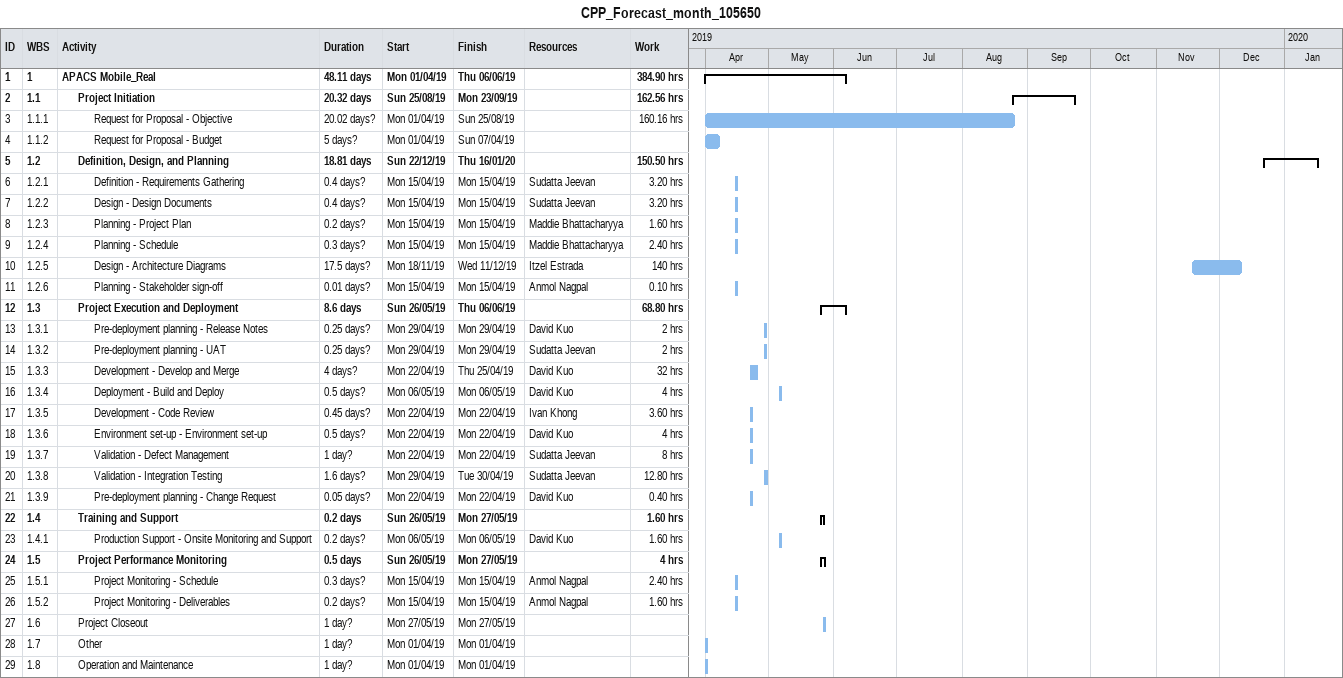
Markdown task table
CPP_Forecast_month_105650

| ID | WBS | Task | Duration | Start | Finish | Resources | Work (h) |
|---|---|---|---|---|---|---|---|
| 1 | 1 | **APACS Mobile_Real** | 48.11d | 2019-04-01 | 2019-06-06 |  | 384.90 |
| 2 | 1.1 | **Project Initiation** | 20.32d | 2019-08-25 | 2019-09-23 |  | 162.56 |
| 3 | 1.1.1 | Request for Proposal - Objective | 20.02d? | 2019-04-01 | 2019-08-25 |  | 160.16 |
| 4 | 1.1.2 | Request for Proposal - Budget | 5d? | 2019-04-01 | 2019-04-07 |  |  |
| 5 | 1.2 | **Definition, Design, and Planning** | 18.81d | 2019-12-22 | 2020-01-16 |  | 150.50 |
| 6 | 1.2.1 | Definition - Requirements Gathering | 0.4d? | 2019-04-15 | 2019-04-15 | Sudatta Jeevan | 3.20 |
| 7 | 1.2.2 | Design - Design Documents | 0.4d? | 2019-04-15 | 2019-04-15 | Sudatta Jeevan | 3.20 |
| 8 | 1.2.3 | Planning - Project Plan | 0.2d? | 2019-04-15 | 2019-04-15 | Maddie Bhattacharyya | 1.60 |
| 9 | 1.2.4 | Planning - Schedule | 0.3d? | 2019-04-15 | 2019-04-15 | Maddie Bhattacharyya | 2.40 |
| 10 | 1.2.5 | Design - Architecture Diagrams | 17.5d? | 2019-11-18 | 2019-12-11 | Itzel Estrada | 140 |
| 11 | 1.2.6 | Planning - Stakeholder sign-off | 0.01d? | 2019-04-15 | 2019-04-15 | Anmol Nagpal | 0.10 |
| 12 | 1.3 | **Project Execution and Deployment** | 8.6d | 2019-05-26 | 2019-06-06 |  | 68.80 |
| 13 | 1.3.1 | Pre-deployment planning - Release Notes | 0.25d? | 2019-04-29 | 2019-04-29 | David Kuo | 2 |
| 14 | 1.3.2 | Pre-deployment planning - UAT | 0.25d? | 2019-04-29 | 2019-04-29 | Sudatta Jeevan | 2 |
| 15 | 1.3.3 | Development - Develop and Merge | 4d? | 2019-04-22 | 2019-04-25 | David Kuo | 32 |
| 16 | 1.3.4 | Deployment - Build and Deploy | 0.5d? | 2019-05-06 | 2019-05-06 | David Kuo | 4 |
| 17 | 1.3.5 | Development - Code Review | 0.45d? | 2019-04-22 | 2019-04-22 | Ivan Khong | 3.60 |
| 18 | 1.3.6 | Environment set-up - Environment set-up | 0.5d? | 2019-04-22 | 2019-04-22 | David Kuo | 4 |
| 19 | 1.3.7 | Validation - Defect Management | 1d? | 2019-04-22 | 2019-04-22 | Sudatta Jeevan | 8 |
| 20 | 1.3.8 | Validation - Integration Testing | 1.6d? | 2019-04-29 | 2019-04-30 | Sudatta Jeevan | 12.80 |
| 21 | 1.3.9 | Pre-deployment planning - Change Request | 0.05d? | 2019-04-22 | 2019-04-22 | David Kuo | 0.40 |
| 22 | 1.4 | **Training and Support** | 0.2d | 2019-05-26 | 2019-05-27 |  | 1.60 |
| 23 | 1.4.1 | Production Support - Onsite Monitoring and Support | 0.2d? | 2019-05-06 | 2019-05-06 | David Kuo | 1.60 |
| 24 | 1.5 | **Project Performance Monitoring** | 0.5d | 2019-05-26 | 2019-05-27 |  | 4 |
| 25 | 1.5.1 | Project Monitoring - Schedule | 0.3d? | 2019-04-15 | 2019-04-15 | Anmol Nagpal | 2.40 |
| 26 | 1.5.2 | Project Monitoring - Deliverables | 0.2d? | 2019-04-15 | 2019-04-15 | Anmol Nagpal | 1.60 |
| 27 | 1.6 | Project Closeout | 1d? | 2019-05-27 | 2019-05-27 |  |  |
| 28 | 1.7 | Other | 1d? | 2019-04-01 | 2019-04-01 |  |  |
| 29 | 1.8 | Operation and Maintenance | 1d? | 2019-04-01 | 2019-04-01 |  |  |
